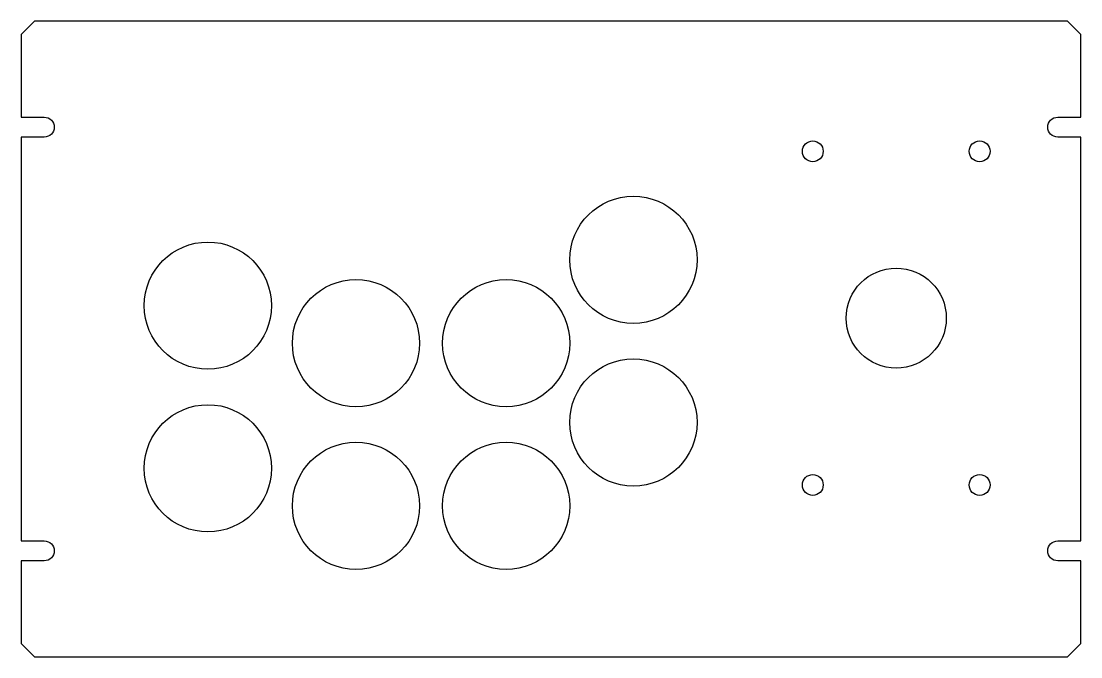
# Model space of a CAD drawing. Header units: millimetres. Extents: x -127 to 127, y -76 to 76.
import ezdxf

# ---------------------------------------------------------------- set-up
doc = ezdxf.new("R2010")
doc.units = ezdxf.units.MM
doc.layers.get('0').update_dxf_attribs({"linetype": 'CONTINUOUS'})

msp = doc.modelspace()

# ---------------------------------------------------------------- linework, layer by layer
msp.add_lwpolyline([(127, 73.025), (123.825, 76.2), (-123.825, 76.2), (-127, 73.025), (-127, 53.1876), (-121.4628, 53.1876, -1), (-121.4628, 48.4124), (-127, 48.4124), (-127, -48.4124), (-121.4628, -48.4124, -1), (-121.4628, -53.1876), (-127, -53.1876), (-127, -73.025), (-123.825, -76.2), (123.825, -76.2), (127, -73.025), (127, -53.1876), (121.4628, -53.1876, -1), (121.4628, -48.4124), (127, -48.4124), (127, 48.4124), (121.4628, 48.4124, -1), (121.4628, 53.1876), (127, 53.1876)], format="xyb", close=True)
for centre, radius in [((62.75, 45), 2.5), ((102.75, 45), 2.5), ((19.75, 19), 15.25), ((-82.25, 8), 15.25), ((82.75, 5), 12), ((-46.75, -1), 15.25), ((-10.75, -1), 15.25), ((19.75, -20), 15.25), ((-82.25, -31), 15.25), ((-46.75, -40), 15.25), ((-10.75, -40), 15.25), ((62.75, -35), 2.5), ((102.75, -35), 2.5)]:
    msp.add_circle(centre, radius)

doc.saveas('drawing.dxf')
